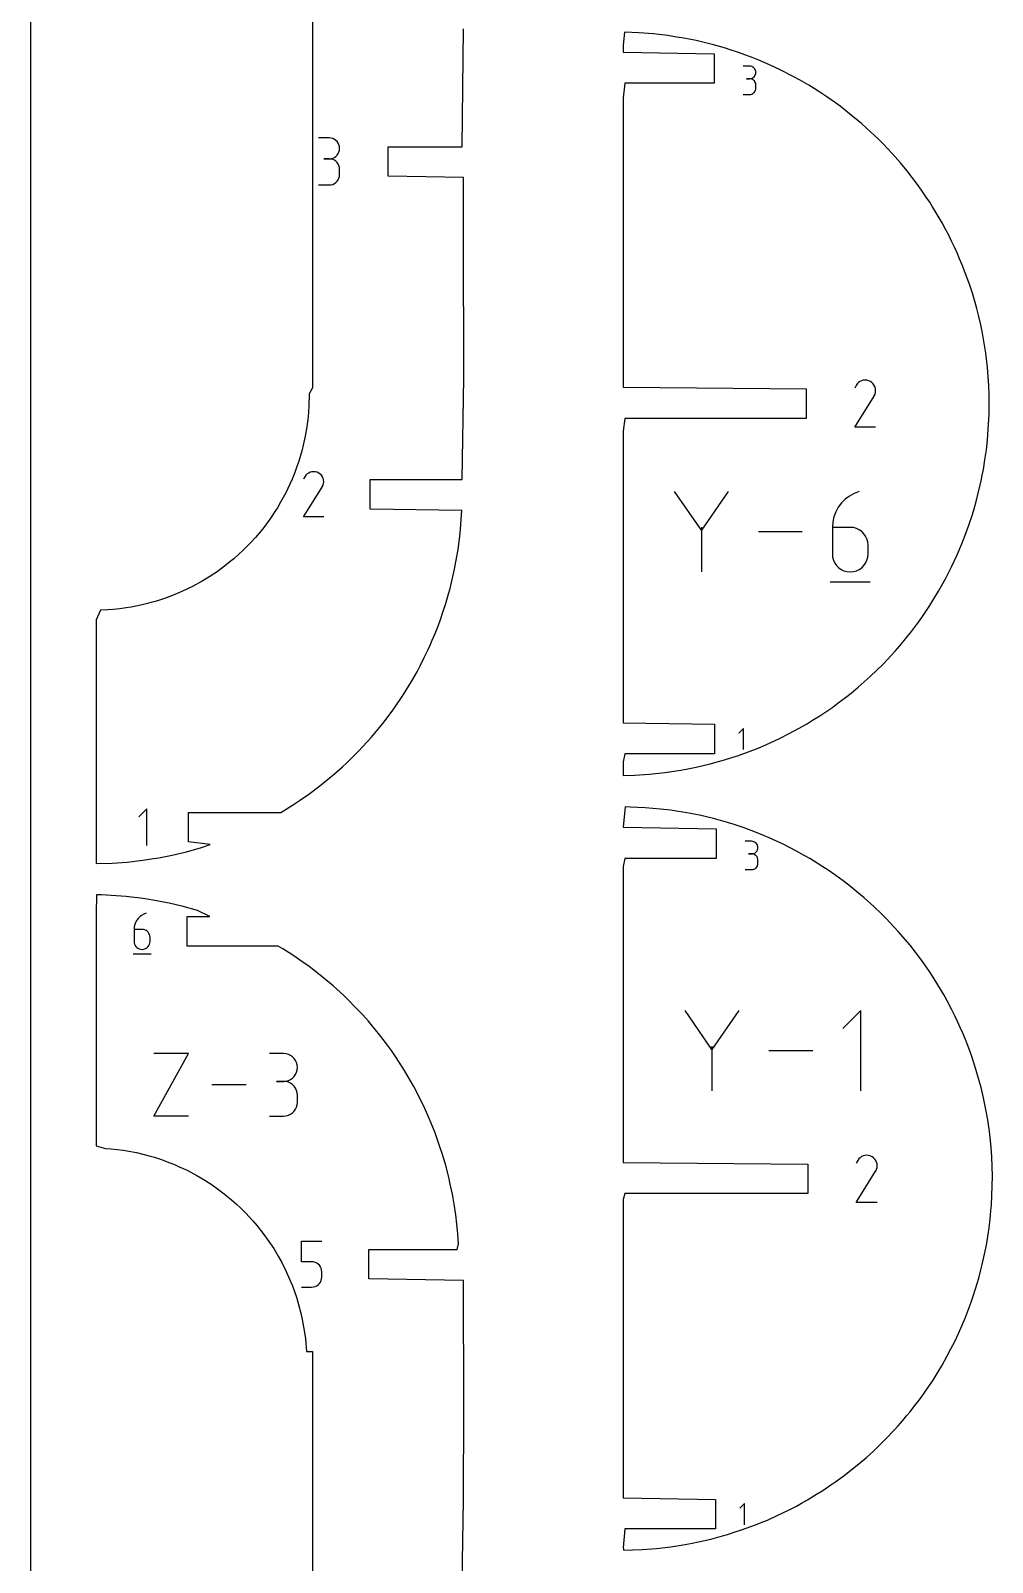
# Model space of a CAD drawing. Extents: x 0 to 1219, y 0 to 609.
# Drawn here: x 0 to 97.8, y 321.9 to 477.8 of the extents above; entities that cross this region are included whole.
import ezdxf

# ---------------------------------------------------------------- set-up
doc = ezdxf.new("R2010")
doc.units = 0

msp = doc.modelspace()

# ---------------------------------------------------------------- linework, layer by layer
at = {"layer": 'annotation', "color": 1}
for p, q in [((73.141374, 474.173226), (72.501836, 474.173226)), ((73.256396, 474.162902), (73.141374, 474.173226)), ((73.364629, 474.133149), (73.256396, 474.162902)), ((73.46427, 474.085797), (73.364629, 474.133149)), ((73.553521, 474.022677), (73.46427, 474.085797)), ((73.630582, 473.945618), (73.553521, 474.022677)), ((73.693651, 473.85645), (73.630582, 473.945618)), ((73.74093, 473.757003), (73.693651, 473.85645)), ((73.141374, 472.894149), (72.821153, 472.894149)), ((72.821153, 472.894149), (73.141374, 472.894149)), ((73.141374, 472.894149), (73.256396, 472.904476)), ((73.256396, 472.883825), (73.141374, 472.894149)), ((73.141374, 472.894149), (73.141374, 472.894149)), ((73.256396, 472.904476), (73.364629, 472.934246)), ((73.364629, 472.854072), (73.256396, 472.883825)), ((73.364629, 472.934246), (73.46427, 472.981644)), ((73.46427, 472.806721), (73.364629, 472.854072)), ((73.46427, 472.981644), (73.553521, 473.044856)), ((73.553521, 472.7436), (73.46427, 472.806721)), ((73.553521, 473.044856), (73.630582, 473.122066)), ((73.630582, 472.666541), (73.553521, 472.7436)), ((73.630582, 473.122066), (73.693651, 473.21146)), ((73.693651, 472.577373), (73.630582, 472.666541)), ((73.693651, 473.21146), (73.74093, 473.311222)), ((73.74093, 472.477926), (73.693651, 472.577373)), ((73.770617, 473.649106), (73.74093, 473.757003)), ((73.74093, 473.311222), (73.770617, 473.419537)), ((73.770617, 472.370029), (73.74093, 472.477926)), ((73.780912, 473.53459), (73.770617, 473.649106)), ((73.770617, 473.419537), (73.780912, 473.53459)), ((73.780912, 472.255514), (73.770617, 472.370029)), ((73.780912, 473.53459), (73.780912, 473.53459)), ((73.780912, 471.935293), (73.780912, 472.255514)), ((73.780912, 472.255514), (73.780912, 472.255514)), ((72.501836, 471.296657), (73.141374, 471.296657)), ((73.141374, 471.296657), (73.256396, 471.306976)), ((73.141374, 471.296657), (73.141374, 471.296657)), ((73.256396, 471.306976), (73.364629, 471.336714)), ((73.364629, 471.336714), (73.46427, 471.384046)), ((73.46427, 471.384046), (73.553521, 471.447147)), ((73.553521, 471.447147), (73.630582, 471.524191)), ((73.630582, 471.524191), (73.693651, 471.613353)), ((73.693651, 471.613353), (73.74093, 471.712808)), ((73.74093, 471.712808), (73.770617, 471.820729)), ((73.770617, 471.820729), (73.780912, 471.935293)), ((30.365198, 466.874119), (29.300056, 466.874119)), ((30.556766, 466.856924), (30.365198, 466.874119)), ((30.737025, 466.807371), (30.556766, 466.856924)), ((30.902976, 466.728508), (30.737025, 466.807371)), ((31.051623, 466.623383), (30.902976, 466.728508)), ((31.179966, 466.495042), (31.051623, 466.623383)), ((31.285007, 466.346534), (31.179966, 466.495042)), ((31.363748, 466.180906), (31.285007, 466.346534)), ((31.413191, 466.001206), (31.363748, 466.180906)), ((31.430339, 465.810482), (31.413191, 466.001206)), ((30.365198, 464.743837), (29.831875, 464.743837)), ((29.831875, 464.743837), (30.365198, 464.743837)), ((30.365198, 464.743837), (30.556766, 464.761036)), ((30.556766, 464.726642), (30.365198, 464.743837)), ((30.365198, 464.743837), (30.365198, 464.743837)), ((30.556766, 464.761036), (30.737025, 464.810617)), ((30.737025, 464.677089), (30.556766, 464.726642)), ((30.737025, 464.810617), (30.902976, 464.889559)), ((30.902976, 464.598226), (30.737025, 464.677089)), ((30.902976, 464.889559), (31.051623, 464.994837)), ((31.051623, 464.4931), (30.902976, 464.598226)), ((31.051623, 464.994837), (31.179966, 465.123429)), ((31.179966, 464.36476), (31.051623, 464.4931)), ((31.179966, 465.123429), (31.285007, 465.272313)), ((31.285007, 465.272313), (31.363748, 465.438465)), ((31.363748, 465.438465), (31.413191, 465.618862)), ((31.413191, 465.618862), (31.430339, 465.810482)), ((31.430339, 465.810482), (31.430339, 465.810482)), ((31.285007, 464.216252), (31.179966, 464.36476)), ((31.363748, 464.050624), (31.285007, 464.216252)), ((31.413191, 463.870924), (31.363748, 464.050624)), ((31.363748, 462.776331), (31.413191, 462.956073)), ((31.430339, 463.680199), (31.413191, 463.870924)), ((31.413191, 462.956073), (31.430339, 463.146877)), ((31.430339, 463.146877), (31.430339, 463.680199)), ((31.430339, 463.680199), (31.430339, 463.680199)), ((29.300056, 462.08324), (30.365198, 462.08324)), ((30.365198, 462.08324), (30.556766, 462.100425)), ((30.365198, 462.08324), (30.365198, 462.08324)), ((30.556766, 462.100425), (30.737025, 462.149953)), ((30.737025, 462.149953), (30.902976, 462.228784)), ((30.902976, 462.228784), (31.051623, 462.333877)), ((31.051623, 462.333877), (31.179966, 462.462193)), ((31.179966, 462.462193), (31.285007, 462.610691)), ((31.285007, 462.610691), (31.363748, 462.776331)), ((83.981971, 441.693414), (83.841998, 441.424908)), ((84.09305, 441.850926), (83.981971, 441.693414)), ((84.22632, 441.982413), (84.09305, 441.850926)), ((84.377729, 442.08682), (84.22632, 441.982413)), ((84.543221, 442.163095), (84.377729, 442.08682)), ((84.718745, 442.210185), (84.543221, 442.163095)), ((84.900248, 442.227037), (84.718745, 442.210185)), ((85.083675, 442.212599), (84.900248, 442.227037)), ((85.264974, 442.165817), (85.083675, 442.212599)), ((85.440092, 442.085638), (85.264974, 442.165817)), ((85.596716, 441.97442), (85.440092, 442.085638)), ((85.440092, 442.085638), (85.440092, 442.085638)), ((85.727671, 441.840959), (85.596716, 441.97442)), ((85.831792, 441.689345), (85.727671, 441.840959)), ((85.907914, 441.523669), (85.831792, 441.689345)), ((85.954874, 441.348021), (85.907914, 441.523669)), ((85.971508, 441.166491), (85.954874, 441.348021)), ((85.956649, 440.983171), (85.971508, 441.166491)), ((83.838988, 437.427115), (85.808836, 440.598318)), ((85.808836, 440.598318), (85.811191, 440.601232)), ((85.808836, 440.598318), (85.808836, 440.598318)), ((85.811191, 440.601232), (85.813449, 440.604171)), ((85.813449, 440.604171), (85.815626, 440.607159)), ((85.815626, 440.607159), (85.817735, 440.610222)), ((85.817735, 440.610222), (85.819793, 440.613383)), ((85.819793, 440.613383), (85.821813, 440.616669)), ((85.821813, 440.616669), (85.823812, 440.620103)), ((85.823812, 440.620103), (85.825802, 440.623711)), ((85.825802, 440.623711), (85.8278, 440.627517)), ((85.8278, 440.627517), (85.909135, 440.802149)), ((85.8278, 440.627517), (85.8278, 440.627517)), ((85.909135, 440.802149), (85.956649, 440.983171)), ((85.970783, 437.427115), (83.838988, 437.427115)), ((27.908537, 432.402133), (27.774478, 432.14497)), ((28.014923, 432.55299), (27.908537, 432.402133)), ((28.142563, 432.678921), (28.014923, 432.55299)), ((28.287574, 432.778917), (28.142563, 432.678921)), ((28.446075, 432.85197), (28.287574, 432.778917)), ((28.614183, 432.89707), (28.446075, 432.85197)), ((28.788017, 432.913211), (28.614183, 432.89707)), ((28.963695, 432.899382), (28.788017, 432.913211)), ((29.137335, 432.854577), (28.963695, 432.899382)), ((29.305054, 432.777785), (29.137335, 432.854577)), ((29.455061, 432.671266), (29.305054, 432.777785)), ((29.305054, 432.777785), (29.305054, 432.777785)), ((29.580483, 432.543443), (29.455061, 432.671266)), ((29.680205, 432.398235), (29.580483, 432.543443)), ((29.753112, 432.239559), (29.680205, 432.398235)), ((29.798088, 432.071332), (29.753112, 432.239559)), ((29.754281, 431.548522), (29.799787, 431.721896)), ((29.814018, 431.897472), (29.798088, 432.071332)), ((29.799787, 431.721896), (29.814018, 431.897472)), ((27.771595, 428.31608), (29.658219, 431.353303)), ((29.658219, 431.353303), (29.660475, 431.356094)), ((29.658219, 431.353303), (29.658219, 431.353303)), ((29.660475, 431.356094), (29.662638, 431.358908)), ((29.662638, 431.358908), (29.664722, 431.36177)), ((29.664722, 431.36177), (29.666743, 431.364704)), ((29.666743, 431.364704), (29.668713, 431.367732)), ((29.668713, 431.367732), (29.670648, 431.370879)), ((29.670648, 431.370879), (29.672562, 431.374168)), ((29.672562, 431.374168), (29.674469, 431.377623)), ((29.674469, 431.377623), (29.676382, 431.381268)), ((29.676382, 431.381268), (29.754281, 431.548522)), ((29.676382, 431.381268), (29.676382, 431.381268)), ((68.248397, 426.947064), (65.523395, 430.887789)), ((70.972887, 430.887789), (68.248397, 426.947064)), ((83.29546, 430.430135), (82.866273, 430.10648)), ((83.772349, 430.692678), (83.29546, 430.430135)), ((84.292045, 430.887533), (83.772349, 430.692678)), ((84.292045, 430.887533), (84.292045, 430.887533)), ((81.91388, 428.834631), (81.724456, 428.332311)), ((82.170588, 429.30215), (81.91388, 428.834631)), ((82.489684, 429.728293), (82.170588, 429.30215)), ((82.866273, 430.10648), (82.489684, 429.728293)), ((29.813324, 428.31608), (27.771595, 428.31608)), ((68.248397, 427.264187), (68.248397, 422.717906)), ((81.607212, 427.80177), (81.567043, 427.249586)), ((81.567043, 427.249586), (81.567043, 424.534318)), ((83.381149, 427.249586), (81.567043, 427.249586)), ((81.724456, 428.332311), (81.607212, 427.80177)), ((83.707421, 427.220469), (83.381149, 427.249586)), ((84.014431, 427.136494), (83.707421, 427.220469)), ((84.297073, 427.002726), (84.014431, 427.136494)), ((78.504297, 426.802847), (74.037425, 426.802847)), ((84.550242, 426.824228), (84.297073, 427.002726)), ((84.76883, 426.606065), (84.550242, 426.824228)), ((84.947732, 426.353301), (84.76883, 426.606065)), ((85.081841, 426.070999), (84.947732, 426.353301)), ((85.166051, 425.764224), (85.081841, 426.070999)), ((85.195256, 425.438041), (85.166051, 425.764224)), ((81.567043, 424.534318), (81.567043, 424.534318)), ((81.567043, 424.534318), (81.596332, 424.207976)), ((81.596332, 424.207976), (81.680753, 423.900778)), ((85.081841, 423.900778), (85.166051, 424.207976)), ((85.166051, 424.207976), (85.195256, 424.534318)), ((85.195256, 424.534318), (85.195256, 425.438041)), ((85.195256, 425.438041), (85.195256, 425.438041)), ((81.680753, 423.900778), (81.815136, 423.617863)), ((81.815136, 423.617863), (81.994312, 423.364371)), ((81.994312, 423.364371), (82.213111, 423.145442)), ((82.213111, 423.145442), (82.466364, 422.966217)), ((82.466364, 422.966217), (82.748901, 422.831835)), ((82.748901, 422.831835), (83.055553, 422.747437)), ((83.055553, 422.747437), (83.381149, 422.718162)), ((83.381149, 422.718162), (83.707421, 422.747437)), ((83.381149, 422.718162), (83.381149, 422.718162)), ((83.707421, 422.747437), (84.014431, 422.831835)), ((84.014431, 422.831835), (84.297073, 422.966217)), ((84.297073, 422.966217), (84.550242, 423.145442)), ((84.550242, 423.145442), (84.76883, 423.364371)), ((84.76883, 423.364371), (84.947732, 423.617863)), ((84.947732, 423.617863), (85.081841, 423.900778)), ((81.339831, 421.696991), (85.424517, 421.696991)), ((72.515385, 406.795787), (72.036059, 406.316325)), ((72.515385, 404.639696), (72.515385, 406.795787)), ((11.83302, 398.606289), (11.006801, 397.779837)), ((11.83302, 394.889818), (11.83302, 398.606289)), ((73.352342, 395.305824), (72.712804, 395.305824)), ((73.467365, 395.2955), (73.352342, 395.305824)), ((73.575597, 395.265747), (73.467365, 395.2955)), ((73.675239, 395.218396), (73.575597, 395.265747)), ((73.76449, 395.155276), (73.675239, 395.218396)), ((73.84155, 395.078217), (73.76449, 395.155276)), ((73.904619, 394.989049), (73.84155, 395.078217)), ((73.84155, 394.254665), (73.904619, 394.344058)), ((73.951898, 394.889601), (73.904619, 394.989049)), ((73.904619, 394.344058), (73.951898, 394.44382)), ((73.981585, 394.781705), (73.951898, 394.889601)), ((73.951898, 394.44382), (73.981585, 394.552135)), ((73.991881, 394.667189), (73.981585, 394.781705)), ((73.981585, 394.552135), (73.991881, 394.667189)), ((73.991881, 394.667189), (73.991881, 394.667189)), ((73.352342, 394.026747), (73.032121, 394.026747)), ((73.032121, 394.026747), (73.352342, 394.026747)), ((73.352342, 394.026747), (73.467365, 394.037074)), ((73.467365, 394.016423), (73.352342, 394.026747)), ((73.352342, 394.026747), (73.352342, 394.026747)), ((73.467365, 394.037074), (73.575597, 394.066844)), ((73.575597, 393.98667), (73.467365, 394.016423)), ((73.575597, 394.066844), (73.675239, 394.114243)), ((73.675239, 393.939319), (73.575597, 393.98667)), ((73.675239, 394.114243), (73.76449, 394.177455)), ((73.76449, 393.876199), (73.675239, 393.939319)), ((73.76449, 394.177455), (73.84155, 394.254665)), ((73.84155, 393.79914), (73.76449, 393.876199)), ((73.904619, 393.709972), (73.84155, 393.79914)), ((73.84155, 392.656789), (73.904619, 392.745951)), ((73.951898, 393.610524), (73.904619, 393.709972)), ((73.904619, 392.745951), (73.951898, 392.845406)), ((73.981585, 393.502628), (73.951898, 393.610524)), ((73.951898, 392.845406), (73.981585, 392.953328)), ((73.991881, 393.388112), (73.981585, 393.502628)), ((73.981585, 392.953328), (73.991881, 393.067891)), ((73.991881, 393.067891), (73.991881, 393.388112)), ((73.991881, 393.388112), (73.991881, 393.388112)), ((72.712804, 392.429256), (73.352342, 392.429256)), ((73.352342, 392.429256), (73.467365, 392.439574)), ((73.352342, 392.429256), (73.352342, 392.429256)), ((73.467365, 392.439574), (73.575597, 392.469312)), ((73.575597, 392.469312), (73.675239, 392.516644)), ((73.675239, 392.516644), (73.76449, 392.579745)), ((73.76449, 392.579745), (73.84155, 392.656789)), ((10.535893, 386.592369), (10.517847, 386.344309)), ((10.588563, 386.830706), (10.535893, 386.592369)), ((10.673658, 387.056365), (10.588563, 386.830706)), ((10.78898, 387.266391), (10.673658, 387.056365)), ((10.932329, 387.457828), (10.78898, 387.266391)), ((11.101505, 387.627723), (10.932329, 387.457828)), ((11.294311, 387.773119), (11.101505, 387.627723)), ((11.508545, 387.891063), (11.294311, 387.773119)), ((11.74201, 387.978598), (11.508545, 387.891063)), ((11.74201, 387.978598), (11.74201, 387.978598)), ((10.517847, 386.344309), (10.517847, 385.124519)), ((11.332805, 386.344309), (10.517847, 386.344309)), ((10.517847, 385.124519), (10.517847, 385.124519)), ((10.517847, 385.124519), (10.531005, 384.977915)), ((10.531005, 384.977915), (10.56893, 384.839911)), ((11.479377, 386.331229), (11.332805, 386.344309)), ((11.617297, 386.293504), (11.479377, 386.331229)), ((11.744269, 386.233411), (11.617297, 386.293504)), ((11.858001, 386.153224), (11.744269, 386.233411)), ((11.956198, 386.055218), (11.858001, 386.153224)), ((12.036567, 385.941667), (11.956198, 386.055218)), ((12.096813, 385.814848), (12.036567, 385.941667)), ((12.134643, 385.677034), (12.096813, 385.814848)), ((12.096813, 384.839911), (12.134643, 384.977915)), ((12.147763, 385.530502), (12.134643, 385.677034)), ((12.134643, 384.977915), (12.147763, 385.124519)), ((12.147763, 385.124519), (12.147763, 385.530502)), ((12.147763, 385.530502), (12.147763, 385.530502)), ((10.415776, 383.849895), (12.250755, 383.849895)), ((10.56893, 384.839911), (10.629299, 384.712816)), ((10.629299, 384.712816), (10.709791, 384.598939)), ((10.709791, 384.598939), (10.808083, 384.500589)), ((10.808083, 384.500589), (10.921853, 384.420075)), ((10.921853, 384.420075), (11.048778, 384.359706)), ((11.048778, 384.359706), (11.186536, 384.321791)), ((11.186536, 384.321791), (11.332805, 384.30864)), ((11.332805, 384.30864), (11.479377, 384.321791)), ((11.332805, 384.30864), (11.332805, 384.30864)), ((11.479377, 384.321791), (11.617297, 384.359706)), ((11.617297, 384.359706), (11.744269, 384.420075)), ((11.744269, 384.420075), (11.858001, 384.500589)), ((11.858001, 384.500589), (11.956198, 384.598939)), ((11.956198, 384.598939), (12.036567, 384.712816)), ((12.036567, 384.712816), (12.096813, 384.839911)), ((69.315887, 374.139511), (66.590903, 378.080211)), ((72.04036, 378.080211), (69.315887, 374.139511)), ((84.45085, 378.079955), (82.634705, 376.263298)), ((84.45085, 369.910636), (84.45085, 378.079955)), ((69.315887, 374.456632), (69.315887, 369.910379)), ((12.526995, 367.350365), (16.061909, 373.716722)), ((16.061909, 373.716722), (12.526995, 373.716722)), ((25.731418, 373.709336), (24.317692, 373.709336)), ((25.98568, 373.686514), (25.731418, 373.709336)), ((26.224931, 373.620745), (25.98568, 373.686514)), ((26.445193, 373.516072), (26.224931, 373.620745)), ((26.642486, 373.376543), (26.445193, 373.516072)), ((26.812831, 373.2062), (26.642486, 373.376543)), ((26.952249, 373.009091), (26.812831, 373.2062)), ((27.05676, 372.789258), (26.952249, 373.009091)), ((27.122384, 372.550749), (27.05676, 372.789258)), ((27.145143, 372.297607), (27.122384, 372.550749)), ((79.571723, 373.995295), (75.104879, 373.995295)), ((25.98568, 370.904712), (26.224931, 370.97052)), ((26.224931, 370.97052), (26.445193, 371.075297)), ((26.445193, 371.075297), (26.642486, 371.215029)), ((26.642486, 371.215029), (26.812831, 371.385705)), ((26.812831, 371.385705), (26.952249, 371.583314)), ((26.952249, 371.583314), (27.05676, 371.803841)), ((27.05676, 371.803841), (27.122384, 372.043276)), ((27.122384, 372.043276), (27.145143, 372.297607)), ((27.145143, 372.297607), (27.145143, 372.297607)), ((21.930907, 370.533544), (18.449892, 370.533544)), ((25.731418, 370.881885), (25.023557, 370.881885)), ((25.023557, 370.881885), (25.731418, 370.881885)), ((25.731418, 370.881885), (25.98568, 370.904712)), ((25.98568, 370.859063), (25.731418, 370.881885)), ((25.731418, 370.881885), (25.731418, 370.881885)), ((26.224931, 370.793293), (25.98568, 370.859063)), ((26.445193, 370.688621), (26.224931, 370.793293)), ((26.642486, 370.549091), (26.445193, 370.688621)), ((26.812831, 370.378749), (26.642486, 370.549091)), ((26.952249, 370.181639), (26.812831, 370.378749)), ((27.05676, 369.961807), (26.952249, 370.181639)), ((27.122384, 369.723297), (27.05676, 369.961807)), ((27.145143, 369.470155), (27.122384, 369.723297)), ((27.145143, 368.762294), (27.145143, 369.470155)), ((27.145143, 369.470155), (27.145143, 369.470155)), ((26.642486, 367.683227), (26.812831, 367.853537)), ((26.812831, 367.853537), (26.952249, 368.050633)), ((26.952249, 368.050633), (27.05676, 368.270482)), ((27.05676, 368.270482), (27.122384, 368.509047)), ((27.122384, 368.509047), (27.145143, 368.762294)), ((16.061909, 367.350365), (12.526995, 367.350365)), ((24.317692, 367.350565), (25.731418, 367.350565)), ((25.731418, 367.350565), (25.98568, 367.373374)), ((25.731418, 367.350565), (25.731418, 367.350565)), ((25.98568, 367.373374), (26.224931, 367.439111)), ((26.224931, 367.439111), (26.445193, 367.54374)), ((26.445193, 367.54374), (26.642486, 367.683227)), ((84.53894, 363.219418), (84.387532, 363.115011)), ((84.704433, 363.295693), (84.53894, 363.219418)), ((84.879957, 363.342784), (84.704433, 363.295693)), ((85.061459, 363.359636), (84.879957, 363.342784)), ((85.244886, 363.345197), (85.061459, 363.359636)), ((85.426185, 363.298415), (85.244886, 363.345197)), ((85.601303, 363.218236), (85.426185, 363.298415)), ((85.757927, 363.107018), (85.601303, 363.218236)), ((85.601303, 363.218236), (85.601303, 363.218236)), ((84.0002, 358.559714), (85.970048, 361.730917)), ((84.143182, 362.826013), (84.00321, 362.557506)), ((84.254261, 362.983525), (84.143182, 362.826013)), ((84.387532, 363.115011), (84.254261, 362.983525)), ((85.888882, 362.973557), (85.757927, 363.107018)), ((85.993003, 362.821943), (85.888882, 362.973557)), ((85.970048, 361.730917), (85.972403, 361.733831)), ((85.970048, 361.730917), (85.970048, 361.730917)), ((85.972403, 361.733831), (85.974661, 361.736769)), ((85.974661, 361.736769), (85.976837, 361.739758)), ((85.976837, 361.739758), (85.978947, 361.74282)), ((85.978947, 361.74282), (85.981004, 361.745982)), ((85.981004, 361.745982), (85.983025, 361.749268)), ((85.983025, 361.749268), (85.985023, 361.752702)), ((85.985023, 361.752702), (85.987014, 361.756309)), ((85.987014, 361.756309), (85.989012, 361.760115)), ((85.989012, 361.760115), (86.070346, 361.934747)), ((85.989012, 361.760115), (85.989012, 361.760115)), ((86.069126, 362.656267), (85.993003, 362.821943)), ((86.116086, 362.480619), (86.069126, 362.656267)), ((86.070346, 361.934747), (86.117861, 362.115769)), ((86.132719, 362.29909), (86.116086, 362.480619)), ((86.117861, 362.115769), (86.132719, 362.29909)), ((86.131994, 358.559714), (84.0002, 358.559714)), ((27.550075, 352.532049), (27.550075, 354.609395)), ((27.550075, 354.609395), (29.621862, 354.609395)), ((28.585969, 352.532049), (27.550075, 352.532049)), ((28.771968, 352.515423), (28.585969, 352.532049)), ((28.947114, 352.467472), (28.771968, 352.515423)), ((29.108461, 352.391087), (28.947114, 352.467472)), ((29.253064, 352.289161), (29.108461, 352.391087)), ((29.377979, 352.164585), (29.253064, 352.289161)), ((29.480261, 352.020251), (29.377979, 352.164585)), ((29.556965, 351.859051), (29.480261, 352.020251)), ((29.556931, 350.619808), (29.605138, 350.795225)), ((29.605147, 351.683876), (29.556965, 351.859051)), ((29.605138, 350.795225), (29.621862, 350.981573)), ((29.621862, 351.497619), (29.605147, 351.683876)), ((29.621862, 350.981573), (29.621862, 351.497619)), ((29.621862, 351.497619), (29.621862, 351.497619)), ((27.550075, 349.944509), (28.585969, 349.944509)), ((28.585969, 349.944509), (28.771891, 349.961226)), ((28.585969, 349.944509), (28.585969, 349.944509)), ((28.771891, 349.961226), (28.946996, 350.009419)), ((28.946996, 350.009419), (29.108331, 350.086154)), ((29.108331, 350.086154), (29.252943, 350.188496)), ((29.252943, 350.188496), (29.377882, 350.313509)), ((29.377882, 350.313509), (29.480196, 350.458258)), ((29.480196, 350.458258), (29.556931, 350.619808)), ((72.642338, 327.936061), (72.159599, 327.453185)), ((72.642338, 325.76462), (72.642338, 327.936061))]:
    msp.add_line(p, q, dxfattribs=at)
at = {"layer": 'boundary', "color": 5}
for p, q in [((28.666813, 487.211964), (28.666813, 468.747748)), ((43.905823, 465.981386), (44.055823, 477.956297)), ((60.434565, 477.620216), (60.288522, 476.304855)), ((61.895268, 477.563284), (60.434565, 477.620216)), ((63.354154, 477.449462), (61.895268, 477.563284)), ((64.81, 477.278861), (63.354154, 477.449462)), ((65.695043, 477.140298), (64.81, 477.278861)), ((66.261608, 477.051585), (65.695043, 477.140298)), ((66.989129, 476.90885), (66.261608, 477.051585)), ((67.707765, 476.76786), (66.989129, 476.90885)), ((60.288522, 476.304855), (60.288523, 475.586567)), ((60.288523, 475.586567), (69.541735, 475.436567)), ((68.251724, 476.639397), (67.707765, 476.76786)), ((69.483595, 476.334909), (68.251724, 476.639397)), ((70.685437, 475.998218), (69.483595, 476.334909)), ((69.541735, 475.436567), (69.541735, 472.436567)), ((71.176714, 475.842299), (70.685437, 475.998218)), ((72.001579, 475.573308), (71.176714, 475.842299)), ((73.414005, 475.052628), (72.001579, 475.573308)), ((74.090844, 474.77387), (73.414005, 475.052628)), ((75.168442, 474.314527), (74.090844, 474.77387)), ((76.262817, 473.813078), (75.168442, 474.314527)), ((77.578274, 473.135366), (76.262817, 473.813078)), ((60.438523, 472.436567), (60.288522, 470.945896)), ((69.541735, 472.436567), (60.438523, 472.436567)), ((78.215553, 472.777049), (77.578274, 473.135366)), ((79.175589, 472.225861), (78.215553, 472.777049)), ((79.711217, 471.898928), (79.175589, 472.225861)), ((60.288522, 470.945896), (60.288522, 469.698879)), ((80.282154, 471.539665), (79.711217, 471.898928)), ((81.001003, 471.050759), (80.282154, 471.539665)), ((81.874417, 470.442862), (81.001003, 471.050759)), ((60.288522, 469.698879), (60.288523, 468.057783)), ((82.359848, 470.087348), (81.874417, 470.442862)), ((82.917677, 469.665414), (82.359848, 470.087348)), ((83.530659, 469.167734), (82.917677, 469.665414)), ((84.495947, 468.367483), (83.530659, 469.167734)), ((28.666813, 468.747748), (28.67027, 447.413842)), ((60.288523, 468.057783), (60.288523, 467.473901)), ((85.080033, 467.84215), (84.495947, 468.367483)), ((85.814485, 467.160826), (85.080033, 467.84215)), ((60.288523, 467.473901), (60.288522, 466.430506)), ((60.288522, 466.430506), (60.288522, 465.769224)), ((86.263064, 466.729901), (85.814485, 467.160826)), ((86.723694, 466.271035), (86.263064, 466.729901)), ((87.202712, 465.762348), (86.723694, 466.271035)), ((36.361542, 462.981386), (36.361542, 465.981387)), ((36.361542, 465.981387), (43.905823, 465.981386)), ((60.288522, 465.769224), (60.288522, 464.817454)), ((60.288522, 464.817454), (60.288522, 463.958651)), ((87.948874, 464.962245), (87.202712, 465.762348)), ((88.489368, 464.327353), (87.948874, 464.962245)), ((44.055823, 462.831386), (36.361542, 462.981386)), ((60.288522, 463.958651), (60.288523, 463.219052)), ((60.288523, 463.219052), (60.288523, 462.433033)), ((89.150581, 463.545744), (88.489368, 464.327353)), ((89.677306, 462.860584), (89.150581, 463.545744)), ((44.055823, 457.052332), (44.055823, 462.831386)), ((60.288523, 462.433033), (60.288523, 461.635661)), ((60.288523, 461.635661), (60.288523, 460.917289)), ((90.327823, 462.004732), (89.677306, 462.860584)), ((90.770002, 461.366883), (90.327823, 462.004732)), ((91.128702, 460.84944), (90.770002, 461.366883)), ((60.288523, 460.917289), (60.288522, 460.067646)), ((60.288522, 460.067646), (60.288523, 459.411834)), ((91.479642, 460.31914), (91.128702, 460.84944)), ((91.77157, 459.851191), (91.479642, 460.31914)), ((92.237583, 459.083229), (91.77157, 459.851191)), ((60.288523, 458.80564), (60.288522, 457.917036)), ((60.288523, 459.411834), (60.288523, 458.80564)), ((92.738246, 458.226367), (92.237583, 459.083229)), ((93.105774, 457.534209), (92.738246, 458.226367)), ((44.059354, 442.421705), (44.055823, 457.052332)), ((60.288522, 457.917036), (60.288522, 457.361561)), ((60.288522, 457.361561), (60.288522, 456.433272)), ((93.401584, 456.977133), (93.105774, 457.534209)), ((93.70315, 456.375939), (93.401584, 456.977133)), ((60.288522, 456.433272), (60.288522, 455.924372)), ((60.288522, 455.924372), (60.288522, 454.960898)), ((93.992754, 455.764161), (93.70315, 456.375939)), ((94.253278, 455.179033), (93.992754, 455.764161)), ((94.51823, 454.583957), (94.253278, 455.179033)), ((60.288522, 454.960898), (60.288523, 454.054292)), ((60.288523, 454.054292), (60.288523, 453.072191)), ((94.772997, 453.972603), (94.51823, 454.583957)), ((94.985134, 453.433304), (94.772997, 453.972603)), ((60.288523, 453.072191), (60.288522, 451.657917)), ((95.222796, 452.784162), (94.985134, 453.433304)), ((95.508821, 451.978031), (95.222796, 452.784162)), ((95.813716, 451.065748), (95.508821, 451.978031)), ((60.288522, 451.657917), (60.288522, 450.251989)), ((96.088144, 450.130152), (95.813716, 451.065748)), ((60.288522, 450.251989), (60.288522, 449.571445)), ((60.288522, 449.571445), (60.288522, 448.531786)), ((96.251208, 449.519008), (96.088144, 450.130152)), ((96.46276, 448.687827), (96.251208, 449.519008)), ((28.67027, 447.413842), (28.669339, 441.457287)), ((60.288522, 448.531786), (60.288523, 447.164098)), ((96.658505, 447.852859), (96.46276, 448.687827)), ((96.839729, 446.998369), (96.658505, 447.852859)), ((60.288523, 447.164098), (60.288523, 445.802289)), ((60.288523, 445.802289), (60.288523, 445.253936)), ((97.018069, 445.982372), (96.839729, 446.998369)), ((97.168676, 444.977089), (97.018069, 445.982372)), ((60.288523, 445.253936), (60.288522, 444.181874)), ((60.288522, 444.181874), (60.288522, 442.842116)), ((97.240779, 444.395323), (97.168676, 444.977089)), ((97.339034, 443.502274), (97.240779, 444.395323)), ((60.288522, 442.842116), (60.288523, 441.506104)), ((97.417592, 442.595011), (97.339034, 443.502274)), ((28.669339, 441.457287), (28.340113, 440.849034)), ((43.906879, 432.11472), (44.059354, 442.421705)), ((60.288523, 441.506104), (78.905487, 441.327154)), ((78.905487, 441.327154), (78.905487, 438.327154)), ((97.475242, 441.670982), (97.417592, 442.595011)), ((97.510593, 440.727391), (97.475242, 441.670982)), ((28.313646, 439.590881), (28.232016, 438.482551)), ((28.340113, 440.849034), (28.313646, 439.590881)), ((97.507592, 438.768604), (97.522022, 439.76111)), ((97.522022, 439.76111), (97.510593, 440.727391)), ((28.232016, 438.482551), (28.101787, 437.484887)), ((60.438523, 438.327154), (60.288523, 437.026461)), ((78.905487, 438.327154), (60.438523, 438.327154)), ((97.465098, 437.745918), (97.507592, 438.768604)), ((27.933162, 436.536961), (27.730368, 435.616252)), ((28.101787, 437.484887), (27.933162, 436.536961)), ((60.288523, 437.026461), (60.288523, 435.694921)), ((97.343927, 436.124311), (97.391828, 436.688427)), ((97.391828, 436.688427), (97.465098, 437.745918)), ((27.612949, 435.119966), (27.28342, 433.978402)), ((27.730368, 435.616252), (27.612949, 435.119966)), ((60.288523, 435.694921), (60.288523, 434.362939)), ((97.096796, 434.131063), (97.233779, 435.131682)), ((97.233779, 435.131682), (97.343927, 436.124311)), ((27.095941, 433.427691), (26.873998, 432.822186)), ((27.28342, 433.978402), (27.095941, 433.427691)), ((60.288523, 434.362939), (60.288522, 433.814549)), ((60.288522, 433.814549), (60.288522, 432.745525)), ((96.932402, 433.120654), (97.096796, 434.131063)), ((26.598092, 432.16822), (26.378849, 431.64856)), ((26.873998, 432.822186), (26.598092, 432.16822)), ((34.539544, 429.11472), (34.539543, 432.11472)), ((34.539543, 432.11472), (43.906879, 432.11472)), ((60.288522, 432.745525), (60.288523, 431.396496)), ((96.382061, 430.597049), (96.707025, 431.975808)), ((96.707025, 431.975808), (96.824446, 432.547533)), ((96.824446, 432.547533), (96.932402, 433.120654)), ((25.954755, 430.759117), (25.423652, 429.802069)), ((26.378849, 431.64856), (25.954755, 430.759117)), ((60.288523, 431.396496), (60.288522, 430.045084)), ((96.233676, 430.011624), (96.382061, 430.597049)), ((24.79309, 428.752012), (24.493783, 428.31482)), ((25.099626, 429.237199), (24.79309, 428.752012)), ((25.423652, 429.802069), (25.099626, 429.237199)), ((43.854765, 428.96472), (34.539544, 429.11472)), ((43.806444, 428.041116), (43.854765, 428.96472)), ((60.288522, 430.045084), (60.288522, 429.364459)), ((60.288522, 429.364459), (60.288522, 428.332952)), ((95.813716, 428.549369), (95.983689, 429.119136)), ((95.983689, 429.119136), (96.233676, 430.011624)), ((23.612166, 427.107606), (22.867432, 426.231378)), ((23.981528, 427.602131), (23.612166, 427.107606)), ((24.493783, 428.31482), (23.981528, 427.602131)), ((43.623632, 426.042832), (43.728316, 427.044916)), ((43.728316, 427.044916), (43.806444, 428.041116)), ((60.288522, 428.332952), (60.288523, 426.949559)), ((95.195906, 426.741452), (95.448693, 427.458809)), ((95.448693, 427.458809), (95.813716, 428.549369)), ((22.413245, 425.715054), (21.631321, 424.937675)), ((22.867432, 426.231378), (22.413245, 425.715054)), ((43.480928, 424.980799), (43.623632, 426.042832)), ((60.288523, 426.949559), (60.288522, 425.561675)), ((60.288522, 425.561675), (60.288522, 424.654912)), ((94.261405, 424.439406), (94.755032, 425.584615)), ((94.755032, 425.584615), (95.195906, 426.741452)), ((20.678702, 424.062317), (20.270221, 423.726458)), ((21.19756, 424.518265), (20.678702, 424.062317)), ((21.631321, 424.937675), (21.19756, 424.518265)), ((43.268149, 423.740541), (43.480928, 424.980799)), ((60.288522, 424.654912), (60.288522, 423.691294)), ((93.70315, 423.225219), (94.261405, 424.439406)), ((18.881168, 422.671744), (17.975313, 422.095116)), ((19.537881, 423.158818), (18.881168, 422.671744)), ((20.270221, 423.726458), (19.537881, 423.158818)), ((42.892698, 421.939763), (43.122192, 422.983489)), ((43.122192, 422.983489), (43.268149, 423.740541)), ((60.288522, 423.691294), (60.288523, 423.182298)), ((60.288523, 423.182298), (60.288523, 422.253855)), ((93.076997, 422.01259), (93.70315, 423.225219)), ((16.477221, 421.232757), (15.36784, 420.711188)), ((17.462784, 421.775582), (16.477221, 421.232757)), ((17.975313, 422.095116), (17.462784, 421.775582)), ((42.520871, 420.476699), (42.668918, 421.032932)), ((42.668918, 421.032932), (42.892698, 421.939763)), ((60.288523, 420.8095), (60.288522, 420.203172)), ((60.288523, 422.253855), (60.288523, 421.698264)), ((60.288523, 421.698264), (60.288523, 420.8095)), ((92.37157, 420.743794), (93.076997, 422.01259)), ((11.347994, 419.361362), (10.23041, 419.13876)), ((12.789696, 419.73961), (11.347994, 419.361362)), ((13.624004, 420.007187), (12.789696, 419.73961)), ((14.423186, 420.315959), (13.624004, 420.007187)), ((15.36784, 420.711188), (14.423186, 420.315959)), ((41.977777, 418.708052), (42.226072, 419.489531)), ((42.226072, 419.489531), (42.520871, 420.476699)), ((60.288522, 420.203172), (60.288523, 419.54721)), ((60.288523, 419.54721), (60.288523, 418.697401)), ((90.659284, 418.075204), (91.479642, 419.285933)), ((91.479642, 419.285933), (91.798353, 419.802225)), ((91.798353, 419.802225), (92.37157, 420.743794)), ((7.093552, 418.808077), (6.6675, 417.851434)), ((6.6675, 417.851434), (6.6675, 416.392804)), ((7.849162, 418.853665), (7.093552, 418.808077)), ((8.406517, 418.887294), (7.849162, 418.853665)), ((9.065859, 418.966941), (8.406517, 418.887294)), ((9.717411, 419.045645), (9.065859, 418.966941)), ((10.23041, 419.13876), (9.717411, 419.045645)), ((41.480152, 417.291407), (41.655535, 417.775329)), ((41.655535, 417.775329), (41.977777, 418.708052)), ((60.288523, 418.697401), (60.288523, 417.978853)), ((60.288523, 417.978853), (60.288523, 417.181314)), ((90.327823, 417.607545), (90.659284, 418.075204)), ((6.6675, 416.392804), (6.6675, 414.665264)), ((40.854173, 415.757301), (41.146296, 416.446449)), ((41.146296, 416.446449), (41.480152, 417.291407)), ((60.288523, 417.181314), (60.288522, 416.39509)), ((60.288522, 416.39509), (60.288522, 415.655321)), ((89.150581, 416.068812), (89.619356, 416.666018)), ((89.619356, 416.666018), (90.327823, 417.607545)), ((6.6675, 414.665264), (6.6675, 413.072079)), ((40.088426, 414.074135), (40.410305, 414.7457)), ((40.410305, 414.7457), (40.649996, 415.275625)), ((40.649996, 415.275625), (40.854173, 415.757301)), ((60.288522, 415.655321), (60.288523, 414.796285)), ((60.288523, 414.796285), (60.288522, 413.844245)), ((86.723694, 413.337414), (87.948874, 414.650723)), ((87.948874, 414.650723), (88.425514, 415.199761)), ((88.425514, 415.199761), (89.150581, 416.068812)), ((6.6675, 413.072079), (6.6675, 411.45775)), ((39.312213, 412.564931), (39.653616, 413.219906)), ((39.653616, 413.219906), (40.088426, 414.074135)), ((60.288522, 413.844245), (60.288523, 413.1828)), ((60.288523, 413.1828), (60.288523, 412.139092)), ((85.42517, 412.070628), (86.723694, 413.337414)), ((6.6675, 411.45775), (6.6675, 410.940059)), ((37.937161, 410.250847), (38.741906, 411.56555)), ((38.741906, 411.56555), (39.312213, 412.564931)), ((60.288523, 412.139092), (60.288523, 411.55506)), ((60.288523, 411.55506), (60.288523, 410.412912)), ((84.207048, 410.993902), (85.42517, 412.070628)), ((6.6675, 410.940059), (6.6675, 409.821256)), ((36.944271, 408.781167), (37.937161, 410.250847)), ((60.288523, 410.412912), (60.288523, 408.666048)), ((82.16687, 409.385735), (82.917677, 409.944406)), ((82.917677, 409.944406), (83.479313, 410.393002)), ((83.479313, 410.393002), (84.207048, 410.993902)), ((6.6675, 409.821256), (6.6675, 409.177936)), ((6.6675, 409.177936), (6.6675, 408.442954)), ((6.6675, 408.442954), (6.6675, 407.38742)), ((35.857724, 407.327885), (36.944271, 408.781167)), ((60.288523, 408.666048), (60.288523, 407.367742)), ((80.282154, 408.071492), (81.113971, 408.62855)), ((81.113971, 408.62855), (81.609011, 408.970635)), ((81.609011, 408.970635), (82.16687, 409.385735)), ((6.6675, 407.38742), (6.6675, 406.499336)), ((34.656017, 405.878059), (35.857724, 407.327885)), ((60.288523, 407.367742), (69.580811, 407.217742)), ((69.580811, 407.217742), (69.580811, 404.217742)), ((77.251526, 406.305576), (78.111843, 406.767125)), ((78.111843, 406.767125), (78.938208, 407.238777)), ((78.938208, 407.238777), (79.545223, 407.614885)), ((79.545223, 407.614885), (80.282154, 408.071492)), ((6.6675, 406.499336), (6.6675, 405.567236)), ((6.6675, 405.567236), (6.6675, 404.518908)), ((33.800028, 404.94258), (34.656017, 405.878059)), ((74.815034, 405.131592), (76.203503, 405.773483)), ((76.203503, 405.773483), (77.251526, 406.305576)), ((6.6675, 404.518908), (6.6675, 403.715968)), ((6.6675, 403.715968), (6.6675, 402.500154)), ((32.183227, 403.305573), (33.373804, 404.480636)), ((33.373804, 404.480636), (33.800028, 404.94258)), ((60.438523, 404.217742), (60.288522, 403.404195)), ((69.580811, 404.217742), (60.438523, 404.217742)), ((70.578943, 403.582094), (71.331334, 403.824091)), ((71.331334, 403.824091), (72.001579, 404.039677)), ((72.001579, 404.039677), (73.190025, 404.471808)), ((73.190025, 404.471808), (74.014323, 404.797111)), ((74.014323, 404.797111), (74.815034, 405.131592)), ((6.6675, 402.500154), (6.6675, 401.067454)), ((29.425819, 400.940036), (30.914203, 402.159216)), ((30.914203, 402.159216), (31.724185, 402.881385)), ((31.724185, 402.881385), (32.183227, 403.305573)), ((60.288522, 403.404195), (60.288523, 403.305225)), ((60.288523, 403.305225), (60.288523, 401.98841)), ((61.443317, 402.030388), (62.969422, 402.130499)), ((62.969422, 402.130499), (64.536814, 402.296931)), ((64.536814, 402.296931), (66.148017, 402.535315)), ((66.148017, 402.535315), (67.047722, 402.705107)), ((67.047722, 402.705107), (67.707764, 402.836344)), ((67.707764, 402.836344), (69.147284, 403.18086)), ((69.147284, 403.18086), (70.578943, 403.582094)), ((6.6675, 401.067454), (6.6675, 400.441344)), ((28.316167, 400.107596), (29.425819, 400.940036)), ((60.288523, 401.98841), (61.443317, 402.030388)), ((6.6675, 400.441344), (6.6675, 398.79517)), ((25.464199, 398.248053), (26.649083, 398.978949)), ((26.649083, 398.978949), (27.363411, 399.443842)), ((27.363411, 399.443842), (28.316167, 400.107596)), ((6.6675, 398.79517), (6.6675, 396.470165)), ((16.065849, 395.248053), (16.065849, 398.248053)), ((16.065849, 398.248053), (25.464199, 398.248053)), ((60.491252, 398.811422), (60.288523, 396.736698)), ((61.028763, 398.794004), (60.491252, 398.811422)), ((62.536419, 398.72302), (61.028763, 398.794004)), ((64.08567, 398.586352), (62.536419, 398.72302)), ((65.138178, 398.463002), (64.08567, 398.586352)), ((65.679095, 398.378314), (65.138178, 398.463002)), ((66.589785, 398.235741), (65.679095, 398.378314)), ((67.31977, 398.092522), (66.589785, 398.235741)), ((68.035942, 397.952013), (67.31977, 398.092522)), ((69.475462, 397.612062), (68.035942, 397.952013)), ((70.907121, 397.216165), (69.475462, 397.612062)), ((6.6675, 396.470165), (6.6675, 394.089997)), ((60.288523, 396.736698), (69.752703, 396.569166)), ((69.752703, 396.569166), (69.752703, 393.569166)), ((71.467787, 397.038224), (70.907121, 397.216165)), ((72.586513, 396.662478), (71.467787, 397.038224)), ((73.742171, 396.23645), (72.586513, 396.662478)), ((74.505081, 395.922245), (73.742171, 396.23645)), ((75.1432, 395.659433), (74.505081, 395.922245)), ((15.854439, 394.249465), (16.448643, 394.417133)), ((18.252915, 394.966548), (16.065849, 395.248053)), ((16.448643, 394.417133), (17.286099, 394.653441)), ((17.286099, 394.653441), (18.252915, 394.966548)), ((76.567476, 395.008658), (75.1432, 395.659433)), ((77.906452, 394.318838), (76.567476, 395.008658)), ((78.712988, 393.865377), (77.906452, 394.318838)), ((6.6675, 394.089997), (6.6675, 393.041934)), ((6.6675, 393.041934), (8.299315, 393.091035)), ((8.299315, 393.091035), (9.830486, 393.19796)), ((9.830486, 393.19796), (11.403951, 393.372172)), ((11.403951, 393.372172), (12.511334, 393.539983)), ((12.511334, 393.539983), (13.025976, 393.624512)), ((13.025976, 393.624512), (14.41492, 393.90258)), ((14.41492, 393.90258), (15.854439, 394.249465)), ((60.438523, 393.569166), (60.288522, 392.73715)), ((60.288522, 392.73715), (60.288522, 391.358974)), ((69.752703, 393.569166), (60.438523, 393.569166)), ((79.266385, 393.55424), (78.712988, 393.865377)), ((80.020155, 393.094153), (79.266385, 393.55424)), ((80.610332, 392.722777), (80.020155, 393.094153)), ((60.288522, 391.358974), (60.288522, 390.149535)), ((81.143588, 392.360098), (80.610332, 392.722777)), ((81.937189, 391.820356), (81.143588, 392.360098)), ((82.67196, 391.282245), (81.937189, 391.820356)), ((83.245842, 390.848169), (82.67196, 391.282245)), ((6.689906, 389.866933), (6.6675, 387.944022)), ((7.204939, 389.846726), (6.689906, 389.866933)), ((8.716847, 389.770013), (7.204939, 389.846726)), ((9.733132, 389.690197), (8.716847, 389.770013)), ((10.271307, 389.626706), (9.733132, 389.690197)), ((11.188978, 389.518452), (10.271307, 389.626706)), ((60.288522, 390.149535), (60.288522, 389.60975)), ((84.069631, 390.17933), (83.245842, 390.848169)), ((84.810462, 389.562087), (84.069631, 390.17933)), ((11.871042, 389.410954), (11.188978, 389.518452)), ((12.640585, 389.289655), (11.871042, 389.410954)), ((13.519352, 389.116103), (12.640585, 389.289655)), ((14.086742, 389.004049), (13.519352, 389.116103)), ((15.526262, 388.661829), (14.086742, 389.004049)), ((16.97978, 388.255464), (15.526262, 388.661829)), ((18.235445, 387.643619), (16.97978, 388.255464)), ((60.288522, 389.60975), (60.288523, 388.504325)), ((60.288523, 388.504325), (60.288523, 387.882674)), ((85.804249, 388.668251), (84.810462, 389.562087)), ((86.578773, 387.92421), (85.804249, 388.668251)), ((6.6675, 387.944022), (6.6675, 385.764691)), ((15.920713, 384.643619), (15.920713, 387.643619)), ((15.920713, 387.643619), (18.235445, 387.643619)), ((60.288523, 387.882674), (60.288522, 386.874194)), ((60.288522, 386.874194), (60.288523, 386.177963)), ((87.051872, 387.452924), (86.578773, 387.92421)), ((88.277039, 386.143653), (87.051872, 387.452924)), ((6.6675, 385.764691), (6.6675, 383.629979)), ((60.288523, 386.177963), (60.288522, 385.259477)), ((60.288522, 385.259477), (60.288522, 384.429494)), ((89.478747, 384.726601), (88.277039, 386.143653)), ((6.6675, 383.629979), (6.6675, 383.093564)), ((25.173925, 384.643619), (15.920713, 384.643619)), ((25.649406, 384.358173), (25.173925, 384.643619)), ((26.661132, 383.716484), (25.649406, 384.358173)), ((27.602459, 383.071206), (26.661132, 383.716484)), ((60.288522, 384.429494), (60.288523, 383.660513)), ((60.288523, 383.660513), (60.288522, 382.901883)), ((90.656, 383.185065), (89.478747, 384.726601)), ((6.6675, 383.093564), (6.6675, 381.537724)), ((28.334761, 382.55095), (27.602459, 383.071206)), ((29.296654, 381.81727), (28.334761, 382.55095)), ((60.288522, 382.901883), (60.288523, 382.077609)), ((60.288523, 382.077609), (60.288523, 381.385062)), ((91.447902, 382.042715), (90.656, 383.185065)), ((91.807807, 381.498846), (91.447902, 382.042715)), ((6.6675, 381.537724), (6.6675, 380.222121)), ((30.778349, 380.584533), (29.296654, 381.81727)), ((31.855061, 379.607488), (30.778349, 380.584533)), ((60.288523, 381.385062), (60.288522, 380.746832)), ((60.288522, 380.746832), (60.288523, 380.153479)), ((92.300679, 380.708771), (91.807807, 381.498846)), ((92.933235, 379.643201), (92.300679, 380.708771)), ((6.6675, 380.222121), (6.6675, 379.486041)), ((6.6675, 379.486041), (6.6675, 378.34346)), ((32.277646, 379.197916), (31.855061, 379.607488)), ((33.102672, 378.368255), (32.277646, 379.197916)), ((60.288523, 380.153479), (60.288523, 379.597345)), ((60.288523, 379.597345), (60.288523, 379.072141)), ((60.288523, 379.072141), (60.288523, 378.094378)), ((93.246745, 379.065017), (92.933235, 379.643201)), ((93.722159, 378.169725), (93.246745, 379.065017)), ((6.6675, 378.34346), (6.6675, 377.473188)), ((6.6675, 377.473188), (6.6675, 376.496259)), ((33.786987, 377.634666), (33.102672, 378.368255)), ((34.327851, 377.031722), (33.786987, 377.634666)), ((60.288523, 378.094378), (60.288522, 377.283813)), ((60.288522, 377.283813), (60.288523, 376.422548)), ((94.031327, 377.553381), (93.722159, 378.169725)), ((94.313856, 376.95654), (94.031327, 377.553381)), ((6.6675, 376.496259), (6.6675, 375.49761)), ((35.08194, 376.137024), (34.327851, 377.031722)), ((35.529559, 375.583369), (35.08194, 376.137024)), ((60.288523, 376.422548), (60.288522, 375.512814)), ((94.583148, 376.351715), (94.313856, 376.95654)), ((94.839419, 375.776131), (94.583148, 376.351715)), ((95.101175, 375.148015), (94.839419, 375.776131)), ((6.6675, 375.49761), (6.6675, 374.679104)), ((6.6675, 374.679104), (6.6675, 373.965074)), ((36.202599, 374.698553), (35.529559, 375.583369)), ((36.7068, 374.00569), (36.202599, 374.698553)), ((60.288522, 375.512814), (60.288522, 374.557743)), ((60.288522, 374.557743), (60.288522, 373.561428)), ((95.438784, 374.264786), (95.101175, 375.148015)), ((95.718417, 373.501009), (95.438784, 374.264786)), ((6.6675, 373.965074), (6.6675, 372.890678)), ((6.6675, 372.890678), (6.6675, 372.306154)), ((37.181185, 373.313581), (36.7068, 374.00569)), ((38.043824, 371.976925), (37.181185, 373.313581)), ((60.288522, 373.561428), (60.288523, 372.148702)), ((96.141894, 372.236783), (95.718417, 373.501009)), ((6.6675, 372.306154), (6.6675, 371.129845)), ((6.6675, 371.129845), (6.6675, 369.395546)), ((38.420847, 371.333552), (38.043824, 371.976925)), ((38.984048, 370.355183), (38.420847, 371.333552)), ((60.288523, 372.148702), (60.288523, 371.438934)), ((60.288523, 371.438934), (60.288523, 370.408527)), ((96.512714, 370.937914), (96.141894, 372.236783)), ((96.693215, 370.261405), (96.512714, 370.937914)), ((6.6675, 369.395546), (6.6675, 367.686828)), ((39.468223, 369.430652), (38.984048, 370.355183)), ((40.082127, 368.186832), (39.468223, 369.430652)), ((60.288523, 370.408527), (60.288522, 369.036266)), ((96.943701, 369.218001), (96.693215, 370.261405)), ((40.590002, 367.027704), (40.082127, 368.186832)), ((60.288522, 369.036266), (60.288523, 367.669937)), ((97.164482, 368.177211), (96.943701, 369.218001)), ((97.374123, 366.950458), (97.164482, 368.177211)), ((6.6675, 367.686828), (6.6675, 365.885204)), ((41.151975, 365.639092), (40.590002, 367.027704)), ((60.288523, 367.669937), (60.288523, 367.104903)), ((60.288523, 367.104903), (60.288523, 366.037996)), ((97.539331, 365.780884), (97.374123, 366.950458)), ((6.6675, 365.885204), (6.6675, 364.329196)), ((41.474478, 364.741416), (41.151975, 365.639092)), ((41.647553, 364.219543), (41.474478, 364.741416)), ((60.288523, 366.037996), (60.288522, 364.695405)), ((60.288522, 364.695405), (60.288523, 363.356495)), ((97.614922, 365.170995), (97.539331, 365.780884)), ((97.711853, 364.181528), (97.614922, 365.170995)), ((6.6675, 364.329196), (7.603959, 364.057735)), ((7.603959, 364.057735), (8.143972, 364.025163)), ((8.143972, 364.025163), (8.819858, 363.943522)), ((8.819858, 363.943522), (9.454879, 363.866812)), ((9.454879, 363.866812), (9.983678, 363.770826)), ((9.983678, 363.770826), (10.762333, 363.62949)), ((10.762333, 363.62949), (12.064991, 363.313457)), ((12.064991, 363.313457), (12.597479, 363.151462)), ((12.597479, 363.151462), (13.197777, 362.958939)), ((41.841472, 363.634818), (41.647553, 364.219543)), ((42.192694, 362.471273), (41.841472, 363.634818)), ((60.288523, 363.356495), (60.288523, 362.609753)), ((97.782609, 363.197458), (97.711853, 364.181528)), ((97.827496, 362.217108), (97.782609, 363.197458)), ((13.197777, 362.958939), (14.175073, 362.592088)), ((14.175073, 362.592088), (14.650395, 362.40844)), ((14.650395, 362.40844), (15.119133, 362.196165)), ((15.119133, 362.196165), (15.930428, 361.828749)), ((15.930428, 361.828749), (16.895882, 361.306973)), ((42.530813, 361.135888), (42.192694, 362.471273)), ((60.288523, 362.609753), (79.066699, 362.459753)), ((79.066699, 362.459753), (79.066699, 359.459753)), ((97.846702, 361.238806), (97.827496, 362.217108)), ((16.895882, 361.306973), (17.725925, 360.811585)), ((17.725925, 360.811585), (18.458483, 360.354869)), ((18.458483, 360.354869), (19.288362, 359.747889)), ((42.69522, 360.431338), (42.530813, 361.135888)), ((42.90911, 359.394853), (42.69522, 360.431338)), ((97.808274, 359.281784), (97.840302, 360.260909)), ((97.840302, 360.260909), (97.846702, 361.238806)), ((19.288362, 359.747889), (19.703853, 359.439722)), ((19.703853, 359.439722), (20.445415, 358.82999)), ((20.445415, 358.82999), (20.935016, 358.399745)), ((43.092644, 358.370656), (42.90911, 359.394853)), ((60.288523, 358.87033), (60.288522, 358.10983)), ((60.438523, 359.459753), (60.288523, 358.87033)), ((79.066699, 359.459753), (60.438523, 359.459753)), ((97.750479, 358.299783), (97.808274, 359.281784)), ((20.935016, 358.399745), (21.381095, 357.968422)), ((21.381095, 357.968422), (21.883101, 357.483025)), ((21.883101, 357.483025), (22.617044, 356.674733)), ((43.249953, 357.308118), (43.092644, 358.370656)), ((43.362317, 356.351207), (43.249953, 357.308118)), ((60.288522, 358.10983), (60.288523, 357.572959)), ((60.288523, 357.572959), (60.288522, 356.195296)), ((97.615602, 356.852909), (97.704038, 357.753032)), ((97.704038, 357.753032), (97.750479, 358.299783)), ((22.617044, 356.674733), (23.056998, 356.174595)), ((23.056998, 356.174595), (23.73096, 355.303972)), ((43.453502, 355.354274), (43.362317, 356.351207)), ((43.518468, 354.36119), (43.453502, 355.354274)), ((60.288522, 356.195296), (60.288523, 355.100078)), ((97.382099, 355.089633), (97.507977, 355.96584)), ((97.507977, 355.96584), (97.615602, 356.852909)), ((23.73096, 355.303972), (24.243595, 354.591895)), ((24.243595, 354.591895), (24.726926, 353.861917)), ((24.726926, 353.861917), (25.173256, 353.104647)), ((34.417661, 350.776952), (34.417661, 353.776952)), ((34.417661, 353.776952), (43.38812, 353.776952)), ((43.38812, 353.776952), (43.518468, 354.36119)), ((60.288523, 355.100078), (60.288522, 354.012855)), ((60.288522, 354.012855), (60.288522, 352.941437)), ((97.05717, 353.286805), (97.23875, 354.222259)), ((97.23875, 354.222259), (97.382099, 355.089633)), ((25.173256, 353.104647), (25.554763, 352.439552)), ((25.554763, 352.439552), (25.989038, 351.55009)), ((60.288522, 352.941437), (60.288522, 351.893092)), ((96.682424, 351.698587), (96.822431, 352.250964)), ((96.822431, 352.250964), (97.05717, 353.286805)), ((25.989038, 351.55009), (26.347877, 350.739127)), ((26.347877, 350.739127), (26.629077, 350.072642)), ((44.054758, 350.626952), (34.417661, 350.776952)), ((60.288522, 351.893092), (60.288522, 350.874429)), ((60.288522, 350.874429), (60.288522, 344.873741)), ((96.141894, 349.756567), (96.463207, 350.868493)), ((96.463207, 350.868493), (96.682424, 351.698587)), ((26.629077, 350.072642), (26.833408, 349.51519)), ((26.833408, 349.51519), (27.03713, 348.916754)), ((44.058397, 337.628992), (44.054758, 350.626952)), ((95.909466, 349.040718), (96.141894, 349.756567)), ((27.03713, 348.916754), (27.246866, 348.190191)), ((27.246866, 348.190191), (27.480827, 347.292535)), ((95.084812, 346.791516), (95.397956, 347.613641)), ((95.397956, 347.613641), (95.691116, 348.421083)), ((95.691116, 348.421083), (95.909466, 349.040718)), ((27.480827, 347.292535), (27.633717, 346.6463)), ((27.633717, 346.6463), (27.839495, 345.530097)), ((94.39878, 345.226209), (94.751234, 346.01761)), ((94.751234, 346.01761), (95.084812, 346.791516)), ((27.839495, 345.530097), (27.952914, 344.669853)), ((27.952914, 344.669853), (28.056176, 343.390903)), ((60.288522, 344.873741), (60.288523, 344.143146)), ((93.633613, 343.656268), (94.031327, 344.426481)), ((94.031327, 344.426481), (94.39878, 345.226209)), ((28.056176, 343.390903), (28.668801, 343.390903)), ((28.668801, 343.390903), (28.673751, 328.725927)), ((60.288523, 343.009205), (60.288522, 342.314061)), ((60.288523, 344.143146), (60.288523, 343.607988)), ((60.288523, 343.607988), (60.288523, 343.009205)), ((92.691484, 341.930003), (93.221325, 342.876084)), ((93.221325, 342.876084), (93.633613, 343.656268)), ((60.288522, 342.314061), (60.288523, 341.471135)), ((60.288523, 341.471135), (60.288523, 340.393158)), ((91.807807, 340.485062), (92.329522, 341.335443)), ((92.329522, 341.335443), (92.691484, 341.930003)), ((60.288523, 340.393158), (60.288523, 339.72013)), ((90.978395, 339.260941), (91.351692, 339.811879)), ((91.351692, 339.811879), (91.807807, 340.485062)), ((60.288523, 339.72013), (60.288522, 338.917222)), ((60.288522, 338.917222), (60.288523, 333.47899)), ((89.937713, 337.851507), (90.283052, 338.310436)), ((90.283052, 338.310436), (90.656, 338.806059)), ((90.656, 338.806059), (90.978395, 339.260941)), ((44.055817, 328.284194), (44.058397, 337.628992)), ((88.743027, 336.384987), (89.119374, 336.836074)), ((89.119374, 336.836074), (89.478747, 337.266813)), ((89.478747, 337.266813), (89.937713, 337.851507)), ((87.051872, 334.534449), (87.857053, 335.393669)), ((87.857053, 335.393669), (88.277039, 335.848223)), ((88.277039, 335.848223), (88.743027, 336.384987)), ((85.739829, 333.255301), (86.493104, 333.987977)), ((86.493104, 333.987977), (87.051872, 334.534449)), ((60.288523, 333.47899), (60.288523, 332.374093)), ((60.288523, 332.374093), (60.288523, 331.834531)), ((83.792695, 331.577391), (84.252423, 331.956992)), ((84.252423, 331.956992), (85.025222, 332.623633)), ((85.025222, 332.623633), (85.739829, 333.255301)), ((60.288523, 330.625688), (60.288522, 329.248226)), ((60.288523, 331.834531), (60.288523, 330.625688)), ((81.937189, 330.166833), (82.619725, 330.67472)), ((82.619725, 330.67472), (83.245842, 331.140616)), ((83.245842, 331.140616), (83.792695, 331.577391)), ((60.288522, 329.248226), (60.288523, 328.50034)), ((79.022561, 328.295441), (79.962955, 328.866196)), ((79.962955, 328.866196), (80.610332, 329.267319)), ((80.610332, 329.267319), (81.4246, 329.812622)), ((81.4246, 329.812622), (81.937189, 330.166833)), ((28.673751, 328.725927), (28.669577, 316.100454)), ((43.905817, 319.910285), (44.055817, 328.284194)), ((60.288523, 328.50034), (69.686872, 328.35034)), ((69.686872, 328.35034), (69.686872, 325.35034)), ((77.046931, 327.230563), (77.906452, 327.666961)), ((77.906452, 327.666961), (78.418824, 327.950865)), ((78.418824, 327.950865), (79.022561, 328.295441)), ((72.329757, 325.234827), (73.742171, 325.748397)), ((73.742171, 325.748397), (74.31356, 325.980504)), ((74.31356, 325.980504), (74.957951, 326.24968)), ((74.957951, 326.24968), (76.015784, 326.73046)), ((76.015784, 326.73046), (76.531681, 326.96896)), ((76.531681, 326.96896), (77.046931, 327.230563)), ((60.438522, 325.35034), (60.288523, 323.435694)), ((69.686872, 325.35034), (60.438522, 325.35034)), ((67.95133, 324.014665), (69.19432, 324.308729)), ((69.19432, 324.308729), (70.406762, 324.637014)), ((70.406762, 324.637014), (70.907121, 324.777241)), ((70.907121, 324.777241), (71.589396, 324.996694)), ((71.589396, 324.996694), (72.329757, 325.234827)), ((60.288523, 323.435694), (60.365135, 323.177492)), ((60.365135, 323.177492), (61.221357, 323.204045)), ((61.221357, 323.204045), (62.223446, 323.242598)), ((62.223446, 323.242598), (63.682332, 323.354954)), ((63.682332, 323.354954), (65.138178, 323.523362)), ((65.138178, 323.523362), (66.589785, 323.747695)), ((66.589785, 323.747695), (67.314982, 323.888138)), ((67.314982, 323.888138), (67.95133, 324.014665))]:
    msp.add_line(p, q, dxfattribs=at)
at = {"layer": 'frame', "color": 5}
msp.add_line((0, 609), (0, 0), dxfattribs=at)

doc.saveas('drawing.dxf')
